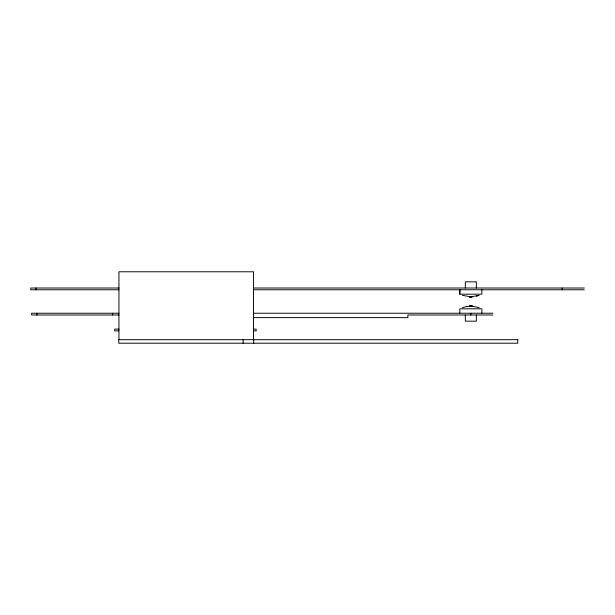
<?xml version="1.0" encoding="UTF-8"?>
<svg xmlns="http://www.w3.org/2000/svg" width="615" height="615" viewBox="0 0 615 615"><rect width="100%" height="100%" fill="white"/><g stroke="black" fill="none" stroke-linecap="round" stroke-linejoin="round"><path stroke-width="0.92" d="M459.82 313.235L459.82 308.822L481.86 308.822L481.853 313.235M481.86 289.773L481.853 294.185L459.812 294.185L459.828 289.773L459.812 294.185M462.426 295.331L470.836 296.83L479.231 295.331M462.434 307.677L466.57 306.554L472.243 306.216L469.437 306.216M476.494 296.161L477.87 295.784M470.306 306.216L472.174 306.216M471.574 296.784L469.453 296.784M471.59 296.784L469.491 296.784L472.251 296.784L469.752 296.784M470.083 306.216L472.128 306.216L469.476 306.216L471.997 306.216M469.883 306.216L471.92 306.216M471.951 296.784L469.829 296.784L472.028 296.784M469.791 306.216L471.836 306.216M469.706 306.216L471.736 306.216M118.941 288.012L30.75 288.012L30.75 289.773L118.941 289.773M253.526 288.012L584.25 288.012M253.526 289.773L584.25 289.773M118.941 313.235L31.634 313.235L31.634 314.995L118.941 314.995M253.526 313.235L492.884 313.235M492.884 314.995L407.86 314.995L407.86 317.64L253.526 317.64M118.941 329.11L114.713 329.11L114.713 330.87L118.941 330.87M253.526 329.11L256.171 329.11L256.171 330.87L253.526 330.87M471.636 306.216L469.568 306.216L471.528 306.216M470.129 296.784L471.79 296.784L470.144 296.784M471.413 306.216L469.975 306.216L471.298 306.216M472.266 306.216L479.239 307.677M470.606 296.784L471.482 296.784L470.621 296.784M562.202 288.012L562.202 289.773M476.348 288.012L476.348 281.839L465.324 281.839L465.324 288.012M476.341 314.995L476.341 321.168L465.324 321.168L465.324 314.995M470.836 313.235L470.836 314.995M253.703 339.688L253.703 343.216M253.526 339.688L253.526 271.784L118.941 271.784L118.941 339.688M243.117 339.688L243.117 343.216M112.591 313.235L112.591 314.995M36.923 313.235L36.923 314.995M36.039 288.012L36.039 289.773M470.836 306.178L470.191 306.216L470.836 306.178M517.784 339.688L118.764 339.688L118.764 343.216L517.784 343.216L517.784 339.688"/></g></svg>
